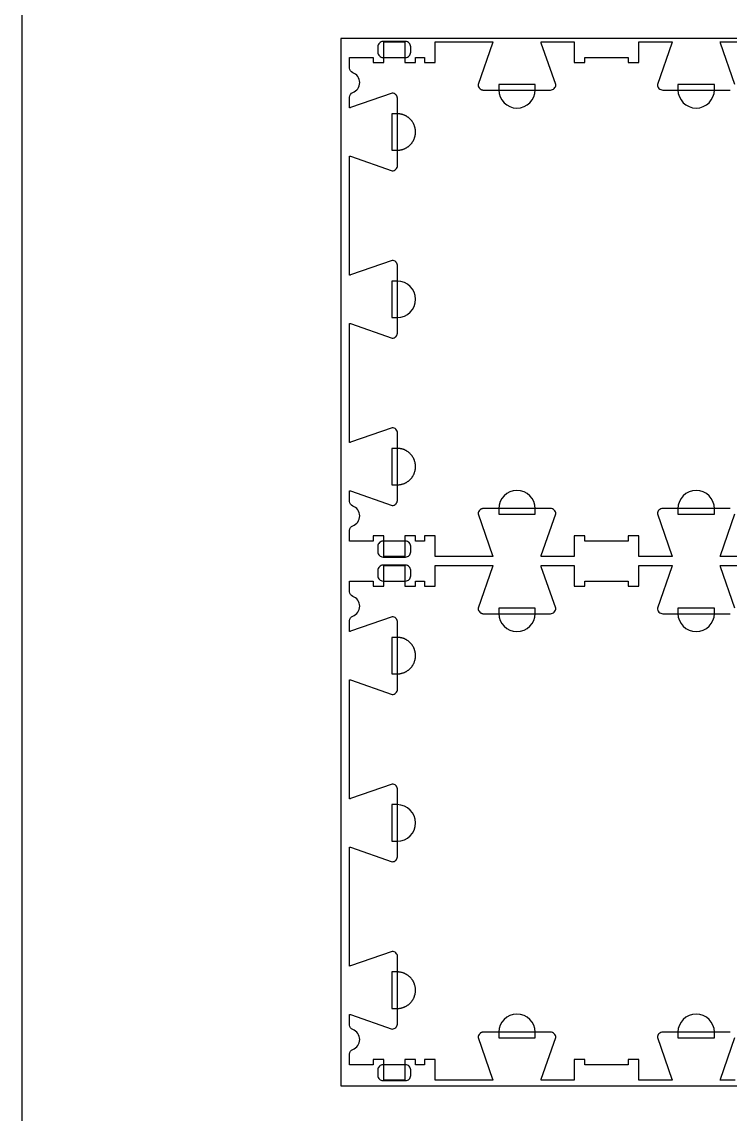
# Model space of a CAD drawing. Extents: x -34195 to -31012, y -10461 to -4867.
# Drawn here: x -34195 to -33370, y -6824 to -5552 of the extents above; entities that cross this region are included whole.
import ezdxf

# ---------------------------------------------------------------- set-up
doc = ezdxf.new("R2010")
doc.units = 0
for name, color, linetype in [('0_SHEET_SPRUCEPLY_2440X122', 1, 'CONTINUOUS'), ('4_ANYTOOL_CUTTHROUGH_OUTSI', 5, 'CONTINUOUS'), ('5_ANYTOOL_HALF_MILL_9MM_IN', 3, 'CONTINUOUS'), ('DONOTCUT', 18, 'CONTINUOUS')]:
    doc.layers.add(name, color=color, linetype=linetype)

msp = doc.modelspace()

# ---------------------------------------------------------------- linework, layer by layer
at = {"layer": '0_SHEET_SPRUCEPLY_2440X122'}
msp.add_lwpolyline([(-33823.6, -5571.2), (-33823.6, -6791.2), (-31383.6, -6791.2), (-31383.6, -5571.2)], close=True, dxfattribs=at)
at = {"layer": '4_ANYTOOL_CUTTHROUGH_OUTSI', "color": 5}
for points in [[(-33369.6, -6118.6), (-33369.8, -6118.6), (-33369.9, -6118.6), (-33370.1, -6118.6), (-33370.2, -6118.6), (-33448.2, -6118.6, 0.414214), (-33454.5, -6124.8), (-33454.5, -6124.9), (-33454.4, -6124.9), (-33437.5, -6173.2), (-33437.5, -6173.2, -0.061485), (-33437.3, -6174.6), (-33475.9, -6174.6), (-33475.9, -6150.6), (-33488.4, -6150.6), (-33488.4, -6156.6), (-33538.9, -6156.6), (-33538.9, -6150.6), (-33551.4, -6150.6), (-33551.4, -6150.8), (-33551.4, -6174.6), (-33590, -6174.6), (-33590, -6174.6, -0.061485), (-33589.8, -6173.2), (-33572.9, -6124.9), (-33572.9, -6124.9), (-33572.9, -6124.8), (-33572.9, -6124.8, 0.414214), (-33579.1, -6118.6), (-33657.1, -6118.6), (-33657.3, -6118.6), (-33657.4, -6118.6), (-33657.6, -6118.6), (-33657.7, -6118.6), (-33657.9, -6118.6), (-33658, -6118.7), (-33658.2, -6118.7), (-33658.3, -6118.7), (-33658.5, -6118.7), (-33658.6, -6118.8), (-33658.8, -6118.8), (-33658.9, -6118.9), (-33659.1, -6118.9), (-33659.2, -6119), (-33659.4, -6119), (-33659.5, -6119.1), (-33659.6, -6119.1), (-33659.8, -6119.2), (-33659.9, -6119.3), (-33660.1, -6119.3), (-33660.2, -6119.4), (-33660.3, -6119.5), (-33660.5, -6119.6), (-33660.6, -6119.7), (-33660.7, -6119.7), (-33660.8, -6119.8), (-33661, -6119.9), (-33661.1, -6120), (-33661.2, -6120.1), (-33661.3, -6120.2), (-33661.4, -6120.3), (-33661.5, -6120.4, 0.198912), (-33663.4, -6124.8), (-33663.4, -6124.9), (-33663.3, -6124.9), (-33646.5, -6173.2), (-33646.5, -6173.2, -0.061485), (-33646.2, -6174.6), (-33663.7, -6174.6), (-33713.4, -6174.6), (-33713.4, -6150.6), (-33725.9, -6150.6), (-33725.9, -6156.6), (-33736.4, -6156.6), (-33736.4, -6150.6), (-33748.9, -6150.6), (-33748.9, -6174.6), (-33773.4, -6174.6), (-33773.4, -6150.6), (-33785.9, -6150.6), (-33785.9, -6156.6), (-33813.4, -6156.6), (-33813.4, -6144.2), (-33813.4, -6144.2, -0.317837), (-33809.6, -6138.8, 0.707107), (-33809.6, -6115.7, -0.317837), (-33813.4, -6110.3), (-33813.4, -6097.9, -0.061485), (-33812, -6098.1), (-33763.7, -6115), (-33763.7, -6115), (-33763.7, -6115), (-33763.7, -6115, 0.198912), (-33759.2, -6113.2), (-33759.1, -6113.1), (-33759, -6113), (-33758.9, -6112.8), (-33758.8, -6112.7), (-33758.7, -6112.6), (-33758.6, -6112.5), (-33758.6, -6112.4), (-33758.5, -6112.2), (-33758.4, -6112.1), (-33758.3, -6112), (-33758.2, -6111.8), (-33758.2, -6111.7), (-33758.1, -6111.6), (-33758, -6111.4), (-33757.9, -6111.3), (-33757.9, -6111.1), (-33757.8, -6111), (-33757.8, -6110.9), (-33757.7, -6110.7), (-33757.7, -6110.6), (-33757.6, -6110.4), (-33757.6, -6110.3), (-33757.6, -6110.1), (-33757.5, -6110), (-33757.5, -6109.8), (-33757.5, -6109.7), (-33757.5, -6109.5), (-33757.4, -6109.4), (-33757.4, -6109.2), (-33757.4, -6109), (-33757.4, -6108.9), (-33757.4, -6108.7), (-33757.4, -6030.7, 0.414214), (-33763.7, -6024.5), (-33763.7, -6024.5), (-33763.7, -6024.5), (-33812, -6041.4), (-33812, -6041.4, -0.061485), (-33813.4, -6041.6), (-33813.4, -5903, -0.061485), (-33812, -5903.2), (-33763.7, -5920.1), (-33763.7, -5920.1), (-33763.7, -5920.1), (-33763.7, -5920.1, 0.198912), (-33759.2, -5918.3), (-33759.1, -5918.2), (-33759, -5918.1), (-33758.9, -5917.9), (-33758.8, -5917.8), (-33758.7, -5917.7), (-33758.6, -5917.6), (-33758.6, -5917.5), (-33758.5, -5917.3), (-33758.4, -5917.2), (-33758.3, -5917.1), (-33758.2, -5916.9), (-33758.2, -5916.8), (-33758.1, -5916.7), (-33758, -5916.5), (-33757.9, -5916.4), (-33757.9, -5916.2), (-33757.8, -5916.1), (-33757.8, -5916), (-33757.7, -5915.8), (-33757.7, -5915.7), (-33757.6, -5915.5), (-33757.6, -5915.4), (-33757.6, -5915.2), (-33757.5, -5915.1), (-33757.5, -5914.9), (-33757.5, -5914.8), (-33757.5, -5914.6), (-33757.4, -5914.5), (-33757.4, -5914.3), (-33757.4, -5914.1), (-33757.4, -5914), (-33757.4, -5913.8), (-33757.4, -5835.8), (-33757.4, -5835.7), (-33757.4, -5835.5), (-33757.4, -5835.4), (-33757.4, -5835.2), (-33757.5, -5835.1), (-33757.5, -5834.9), (-33757.5, -5834.8), (-33757.5, -5834.6), (-33757.6, -5834.5), (-33757.6, -5834.3), (-33757.6, -5834.2), (-33757.7, -5834), (-33757.7, -5833.9), (-33757.8, -5833.7), (-33757.8, -5833.6), (-33757.9, -5833.5), (-33757.9, -5833.3), (-33758, -5833.2), (-33758.1, -5833), (-33758.2, -5832.9), (-33758.2, -5832.8), (-33758.3, -5832.6), (-33758.4, -5832.5), (-33758.5, -5832.4), (-33758.6, -5832.2), (-33758.6, -5832.1), (-33758.7, -5832), (-33758.8, -5831.9), (-33758.9, -5831.8), (-33759, -5831.6), (-33759.1, -5831.5), (-33759.2, -5831.4, 0.198912), (-33763.7, -5829.6), (-33763.7, -5829.6), (-33763.7, -5829.6), (-33812, -5846.5), (-33812, -5846.5, -0.061485), (-33813.4, -5846.7), (-33813.4, -5708.1, -0.061485), (-33812, -5708.3), (-33763.7, -5725.2), (-33763.7, -5725.2), (-33763.7, -5725.2), (-33763.7, -5725.2, 0.414214), (-33757.4, -5718.9), (-33757.4, -5640.9), (-33757.4, -5640.8), (-33757.4, -5640.6), (-33757.4, -5640.5), (-33757.4, -5640.3), (-33757.5, -5640.2), (-33757.5, -5640), (-33757.5, -5639.9), (-33757.5, -5639.7), (-33757.6, -5639.6), (-33757.6, -5639.4), (-33757.6, -5639.3), (-33757.7, -5639.1), (-33757.7, -5639), (-33757.8, -5638.8), (-33757.8, -5638.7), (-33757.9, -5638.6), (-33757.9, -5638.4), (-33758, -5638.3), (-33758.1, -5638.1), (-33758.2, -5638), (-33758.2, -5637.9), (-33758.3, -5637.7), (-33758.4, -5637.6), (-33758.5, -5637.5), (-33758.6, -5637.3), (-33758.6, -5637.2), (-33758.7, -5637.1), (-33758.8, -5637), (-33758.9, -5636.9), (-33759, -5636.7), (-33759.1, -5636.6), (-33759.2, -5636.5, 0.198912), (-33763.7, -5634.7), (-33763.7, -5634.7), (-33763.7, -5634.7), (-33812, -5651.6), (-33812, -5651.6, -0.061485), (-33813.4, -5651.8), (-33813.4, -5639.4, -0.317837), (-33809.6, -5634, 0.707107), (-33809.6, -5610.9, -0.317837), (-33813.4, -5605.5), (-33813.4, -5593.1), (-33785.9, -5593.1), (-33785.9, -5599.1), (-33773.4, -5599.1), (-33773.4, -5575.1), (-33748.9, -5575.1), (-33748.9, -5599.1), (-33736.4, -5599.1), (-33736.4, -5593.1), (-33725.9, -5593.1), (-33725.9, -5599.1), (-33713.4, -5599.1), (-33713.4, -5575.1), (-33646.2, -5575.1), (-33646.2, -5575.1, -0.061485), (-33646.5, -5576.5), (-33663.3, -5624.8), (-33663.4, -5624.8), (-33663.4, -5624.8), (-33663.4, -5624.8, 0.198912), (-33661.5, -5629.3), (-33661.4, -5629.4), (-33661.3, -5629.5), (-33661.2, -5629.6), (-33661.1, -5629.7), (-33661, -5629.8), (-33660.8, -5629.9), (-33660.7, -5630), (-33660.6, -5630), (-33660.5, -5630.1), (-33660.3, -5630.2), (-33660.2, -5630.3), (-33660.1, -5630.4), (-33659.9, -5630.4), (-33659.8, -5630.5), (-33659.6, -5630.6), (-33659.5, -5630.6), (-33659.4, -5630.7), (-33659.2, -5630.7), (-33659.1, -5630.8), (-33658.9, -5630.8), (-33658.8, -5630.9), (-33658.6, -5630.9), (-33658.5, -5630.9), (-33658.3, -5631), (-33658.2, -5631), (-33658, -5631), (-33657.9, -5631.1), (-33657.7, -5631.1), (-33657.6, -5631.1), (-33657.4, -5631.1), (-33657.3, -5631.1), (-33657.1, -5631.1), (-33579.1, -5631.1, 0.414214), (-33572.9, -5624.8), (-33572.9, -5624.8), (-33572.9, -5624.8), (-33589.8, -5576.5), (-33589.8, -5576.5, -0.061485), (-33590, -5575.1), (-33551.4, -5575.1), (-33551.4, -5599.1), (-33538.9, -5599.1), (-33538.9, -5593.1), (-33488.4, -5593.1), (-33488.4, -5599.1), (-33475.9, -5599.1), (-33475.9, -5575.1), (-33437.3, -5575.1), (-33437.3, -5575.1, -0.061485), (-33437.5, -5576.5), (-33454.4, -5624.8), (-33454.5, -5624.8), (-33454.5, -5624.8), (-33454.5, -5624.8, 0.414214), (-33448.2, -5631.1), (-33370.2, -5631.1), (-33370.1, -5631.1), (-33369.9, -5631.1), (-33369.8, -5631.1), (-33369.6, -5631.1)], [(-33364, -5624.8), (-33380.9, -5576.5), (-33380.9, -5576.5, -0.061485), (-33381.1, -5575.1), (-33313.9, -5575.1)], [(-33313.9, -6174.6), (-33381.1, -6174.6), (-33381.1, -6174.6, -0.061485), (-33380.9, -6173.2), (-33364, -6124.9)], [(-33369.6, -6728.6), (-33369.8, -6728.6), (-33369.9, -6728.6), (-33370.1, -6728.6), (-33370.2, -6728.6), (-33448.2, -6728.6, 0.414214), (-33454.5, -6734.8), (-33454.5, -6734.9), (-33454.4, -6734.9), (-33437.5, -6783.2), (-33437.5, -6783.2, -0.061485), (-33437.3, -6784.6), (-33475.9, -6784.6), (-33475.9, -6760.6), (-33488.4, -6760.6), (-33488.4, -6766.6), (-33538.9, -6766.6), (-33538.9, -6760.6), (-33551.4, -6760.6), (-33551.4, -6784.6), (-33590, -6784.6), (-33590, -6784.6, -0.061485), (-33589.8, -6783.2), (-33572.9, -6734.9), (-33572.9, -6734.9), (-33572.9, -6734.8), (-33572.9, -6734.8, 0.414214), (-33579.1, -6728.6), (-33657.1, -6728.6), (-33657.3, -6728.6), (-33657.4, -6728.6), (-33657.6, -6728.6), (-33657.7, -6728.6), (-33657.9, -6728.6), (-33658, -6728.7), (-33658.2, -6728.7), (-33658.3, -6728.7), (-33658.5, -6728.7), (-33658.6, -6728.8), (-33658.8, -6728.8), (-33658.9, -6728.9), (-33659.1, -6728.9), (-33659.2, -6729), (-33659.4, -6729), (-33659.5, -6729.1), (-33659.6, -6729.1), (-33659.8, -6729.2), (-33659.9, -6729.3), (-33660.1, -6729.3), (-33660.2, -6729.4), (-33660.3, -6729.5), (-33660.5, -6729.6), (-33660.6, -6729.7), (-33660.7, -6729.7), (-33660.8, -6729.8), (-33661, -6729.9), (-33661.1, -6730), (-33661.2, -6730.1), (-33661.3, -6730.2), (-33661.4, -6730.3), (-33661.5, -6730.4, 0.198912), (-33663.4, -6734.8), (-33663.4, -6734.9), (-33663.3, -6734.9), (-33646.5, -6783.2), (-33646.5, -6783.2, -0.061485), (-33646.2, -6784.6), (-33663.7, -6784.6), (-33713.4, -6784.6), (-33713.4, -6760.6), (-33725.9, -6760.6), (-33725.9, -6766.6), (-33736.4, -6766.6), (-33736.4, -6760.6), (-33748.9, -6760.6), (-33748.9, -6784.6), (-33773.4, -6784.6), (-33773.4, -6760.6), (-33785.9, -6760.6), (-33785.9, -6766.6), (-33813.4, -6766.6), (-33813.4, -6754.2), (-33813.4, -6754.2, -0.317837), (-33809.6, -6748.8, 0.707107), (-33809.6, -6725.7, -0.317837), (-33813.4, -6720.3), (-33813.4, -6707.9, -0.061485), (-33812, -6708.1), (-33763.7, -6725), (-33763.7, -6725), (-33763.7, -6725), (-33763.7, -6725, 0.198912), (-33759.2, -6723.2), (-33759.1, -6723.1), (-33759, -6723), (-33758.9, -6722.8), (-33758.8, -6722.7), (-33758.7, -6722.6), (-33758.6, -6722.5), (-33758.6, -6722.4), (-33758.5, -6722.2), (-33758.4, -6722.1), (-33758.3, -6722), (-33758.2, -6721.8), (-33758.2, -6721.7), (-33758.1, -6721.6), (-33758, -6721.4), (-33757.9, -6721.3), (-33757.9, -6721.1), (-33757.8, -6721), (-33757.8, -6720.9), (-33757.7, -6720.7), (-33757.7, -6720.6), (-33757.6, -6720.4), (-33757.6, -6720.3), (-33757.6, -6720.1), (-33757.5, -6720), (-33757.5, -6719.8), (-33757.5, -6719.7), (-33757.5, -6719.5), (-33757.4, -6719.4), (-33757.4, -6719.2), (-33757.4, -6719), (-33757.4, -6718.9), (-33757.4, -6718.7), (-33757.4, -6640.7, 0.414214), (-33763.7, -6634.5), (-33763.7, -6634.5), (-33763.7, -6634.5), (-33812, -6651.4), (-33812, -6651.4, -0.061485), (-33813.4, -6651.6), (-33813.4, -6513, -0.061485), (-33812, -6513.2), (-33763.7, -6530.1), (-33763.7, -6530.1), (-33763.7, -6530.1), (-33763.7, -6530.1, 0.198912), (-33759.2, -6528.3), (-33759.1, -6528.2), (-33759, -6528.1), (-33758.9, -6527.9), (-33758.8, -6527.8), (-33758.7, -6527.7), (-33758.6, -6527.6), (-33758.6, -6527.5), (-33758.5, -6527.3), (-33758.4, -6527.2), (-33758.3, -6527.1), (-33758.2, -6526.9), (-33758.2, -6526.8), (-33758.1, -6526.7), (-33758, -6526.5), (-33757.9, -6526.4), (-33757.9, -6526.2), (-33757.8, -6526.1), (-33757.8, -6526), (-33757.7, -6525.8), (-33757.7, -6525.7), (-33757.6, -6525.5), (-33757.6, -6525.4), (-33757.6, -6525.2), (-33757.5, -6525.1), (-33757.5, -6524.9), (-33757.5, -6524.8), (-33757.5, -6524.6), (-33757.4, -6524.5), (-33757.4, -6524.3), (-33757.4, -6524.1), (-33757.4, -6524), (-33757.4, -6523.8), (-33757.4, -6445.8), (-33757.4, -6445.7), (-33757.4, -6445.5), (-33757.4, -6445.4), (-33757.4, -6445.2), (-33757.5, -6445.1), (-33757.5, -6444.9), (-33757.5, -6444.8), (-33757.5, -6444.6), (-33757.6, -6444.5), (-33757.6, -6444.3), (-33757.6, -6444.2), (-33757.7, -6444), (-33757.7, -6443.9), (-33757.8, -6443.7), (-33757.8, -6443.6), (-33757.9, -6443.5), (-33757.9, -6443.3), (-33758, -6443.2), (-33758.1, -6443), (-33758.2, -6442.9), (-33758.2, -6442.8), (-33758.3, -6442.6), (-33758.4, -6442.5), (-33758.5, -6442.4), (-33758.6, -6442.2), (-33758.6, -6442.1), (-33758.7, -6442), (-33758.8, -6441.9), (-33758.9, -6441.8), (-33759, -6441.6), (-33759.1, -6441.5), (-33759.2, -6441.4, 0.198912), (-33763.7, -6439.6), (-33763.7, -6439.6), (-33763.7, -6439.6), (-33812, -6456.5), (-33812, -6456.5, -0.061485), (-33813.4, -6456.7), (-33813.4, -6318.1, -0.061485), (-33812, -6318.3), (-33763.7, -6335.2), (-33763.7, -6335.2), (-33763.7, -6335.2), (-33763.7, -6335.2, 0.414214), (-33757.4, -6328.9), (-33757.4, -6250.9), (-33757.4, -6250.8), (-33757.4, -6250.6), (-33757.4, -6250.5), (-33757.4, -6250.3), (-33757.5, -6250.2), (-33757.5, -6250), (-33757.5, -6249.9), (-33757.5, -6249.7), (-33757.6, -6249.6), (-33757.6, -6249.4), (-33757.6, -6249.3), (-33757.7, -6249.1), (-33757.7, -6249), (-33757.8, -6248.8), (-33757.8, -6248.7), (-33757.9, -6248.6), (-33757.9, -6248.4), (-33758, -6248.3), (-33758.1, -6248.1), (-33758.2, -6248), (-33758.2, -6247.9), (-33758.3, -6247.7), (-33758.4, -6247.6), (-33758.5, -6247.5), (-33758.6, -6247.3), (-33758.6, -6247.2), (-33758.7, -6247.1), (-33758.8, -6247), (-33758.9, -6246.9), (-33759, -6246.7), (-33759.1, -6246.6), (-33759.2, -6246.5, 0.198912), (-33763.7, -6244.7), (-33763.7, -6244.7), (-33763.7, -6244.7), (-33812, -6261.6), (-33812, -6261.6, -0.061485), (-33813.4, -6261.8), (-33813.4, -6249.4, -0.317837), (-33809.6, -6244, 0.707107), (-33809.6, -6220.9, -0.317837), (-33813.4, -6215.5), (-33813.4, -6203.1), (-33785.9, -6203.1), (-33785.9, -6209.1), (-33773.4, -6209.1), (-33773.4, -6185.1), (-33748.9, -6185.1), (-33748.9, -6209.1), (-33736.4, -6209.1), (-33736.4, -6203.1), (-33725.9, -6203.1), (-33725.9, -6209.1), (-33713.4, -6209.1), (-33713.4, -6185.1), (-33646.2, -6185.1), (-33646.2, -6185.1, -0.061485), (-33646.5, -6186.5), (-33663.3, -6234.8), (-33663.4, -6234.8), (-33663.4, -6234.8), (-33663.4, -6234.8, 0.198912), (-33661.5, -6239.3), (-33661.4, -6239.4), (-33661.3, -6239.5), (-33661.2, -6239.6), (-33661.1, -6239.7), (-33661, -6239.8), (-33660.8, -6239.9), (-33660.7, -6240), (-33660.6, -6240), (-33660.5, -6240.1), (-33660.3, -6240.2), (-33660.2, -6240.3), (-33660.1, -6240.4), (-33659.9, -6240.4), (-33659.8, -6240.5), (-33659.6, -6240.6), (-33659.5, -6240.6), (-33659.4, -6240.7), (-33659.2, -6240.7), (-33659.1, -6240.8), (-33658.9, -6240.8), (-33658.8, -6240.9), (-33658.6, -6240.9), (-33658.5, -6240.9), (-33658.3, -6241), (-33658.2, -6241), (-33658, -6241), (-33657.9, -6241.1), (-33657.7, -6241.1), (-33657.6, -6241.1), (-33657.4, -6241.1), (-33657.3, -6241.1), (-33657.1, -6241.1), (-33579.1, -6241.1, 0.414214), (-33572.9, -6234.8), (-33572.9, -6234.8), (-33572.9, -6234.8), (-33589.8, -6186.5), (-33589.8, -6186.5, -0.061485), (-33590, -6185.1), (-33551.4, -6185.1), (-33551.4, -6209.1), (-33538.9, -6209.1), (-33538.9, -6203.1), (-33488.4, -6203.1), (-33488.4, -6209.1), (-33475.9, -6209.1), (-33475.9, -6185.1), (-33437.3, -6185.1), (-33437.3, -6185.1, -0.061485), (-33437.5, -6186.5), (-33454.4, -6234.8), (-33454.5, -6234.8), (-33454.5, -6234.8), (-33454.5, -6234.8, 0.414214), (-33448.2, -6241.1), (-33370.2, -6241.1), (-33370.1, -6241.1), (-33369.9, -6241.1), (-33369.8, -6241.1), (-33369.6, -6241.1)], [(-33364, -6234.8), (-33380.9, -6186.5), (-33380.9, -6186.5, -0.061485), (-33381.1, -6185.1), (-33313.9, -6185.1)], [(-33363.7, -6784.6), (-33381.1, -6784.6), (-33381.1, -6784.6, -0.061485), (-33380.9, -6783.2), (-33364, -6734.9)]]:
    msp.add_lwpolyline(points, format="xyb", dxfattribs=at)
at = {"layer": '5_ANYTOOL_HALF_MILL_9MM_IN', "color": 3}
for points in [[(-33774.3, -5574.6, 0.414214), (-33780.3, -5580.6), (-33780.3, -5587.1, 0.414214), (-33774.3, -5593.1), (-33748, -5593.1, 0.414214), (-33742, -5587.1), (-33742, -5580.6, 0.414214), (-33748, -5574.6)], [(-33639.4, -5630.8, 1), (-33596.9, -5630.8), (-33596.9, -5630.6), (-33596.9, -5624.6), (-33639.4, -5624.6), (-33639.4, -5630.6), (-33639.4, -5630.8)], [(-33430.5, -5630.8, 1), (-33388, -5630.8), (-33388, -5630.6), (-33388, -5624.6), (-33430.5, -5624.6), (-33430.5, -5630.6), (-33430.5, -5630.8)], [(-33757.7, -5896.1, 1), (-33757.7, -5853.6), (-33757.9, -5853.6), (-33763.9, -5853.6), (-33763.9, -5896.1), (-33757.9, -5896.1), (-33757.7, -5896.1)], [(-33596.9, -6118.8, 1), (-33639.4, -6118.8), (-33639.4, -6119.1), (-33639.4, -6125.1), (-33596.9, -6125.1), (-33596.9, -6119.1), (-33596.9, -6118.8)], [(-33388, -6118.8, 1), (-33430.5, -6118.8), (-33430.5, -6119.1), (-33430.5, -6125.1), (-33388, -6125.1), (-33388, -6119.1), (-33388, -6118.8)], [(-33774.3, -6156.6, 0.414214), (-33780.3, -6162.6), (-33780.3, -6169.1, 0.414214), (-33774.3, -6175.1), (-33748, -6175.1, 0.414214), (-33742, -6169.1), (-33742, -6162.6, 0.414214), (-33748, -6156.6)], [(-33774.3, -6184.6, 0.414214), (-33780.3, -6190.6), (-33780.3, -6197.1, 0.414214), (-33774.3, -6203.1), (-33748, -6203.1, 0.414214), (-33742, -6197.1), (-33742, -6190.6, 0.414214), (-33748, -6184.6)], [(-33639.4, -6240.8, 1), (-33596.9, -6240.8), (-33596.9, -6240.6), (-33596.9, -6234.6), (-33639.4, -6234.6), (-33639.4, -6240.6), (-33639.4, -6240.8)], [(-33430.5, -6240.8, 1), (-33388, -6240.8), (-33388, -6240.6), (-33388, -6234.6), (-33430.5, -6234.6), (-33430.5, -6240.6), (-33430.5, -6240.8)], [(-33757.7, -6506.1, 1), (-33757.7, -6463.6), (-33757.9, -6463.6), (-33763.9, -6463.6), (-33763.9, -6506.1), (-33757.9, -6506.1), (-33757.7, -6506.1)], [(-33596.9, -6728.8, 1), (-33639.4, -6728.8), (-33639.4, -6729.1), (-33639.4, -6735.1), (-33596.9, -6735.1), (-33596.9, -6729.1), (-33596.9, -6728.8)], [(-33388, -6728.8, 1), (-33430.5, -6728.8), (-33430.5, -6729.1), (-33430.5, -6735.1), (-33388, -6735.1), (-33388, -6729.1), (-33388, -6728.8)], [(-33774.3, -6766.6, 0.414214), (-33780.3, -6772.6), (-33780.3, -6779.1, 0.414214), (-33774.3, -6785.1), (-33748, -6785.1, 0.414214), (-33742, -6779.1), (-33742, -6772.6, 0.414214), (-33748, -6766.6)]]:
    msp.add_lwpolyline(points, format="xyb", close=True, dxfattribs=at)
for points in [[(-33757.7, -5701.2), (-33757.2, -5701.2), (-33756.7, -5701.2), (-33756.2, -5701.2), (-33755.8, -5701.1), (-33755.3, -5701.1), (-33754.8, -5701), (-33754.3, -5700.9), (-33753.8, -5700.8), (-33753.3, -5700.7), (-33752.8, -5700.6), (-33752.3, -5700.5), (-33751.8, -5700.4), (-33751.3, -5700.2), (-33750.8, -5700.1), (-33750.3, -5699.9), (-33749.8, -5699.7), (-33749.3, -5699.5), (-33748.9, -5699.3), (-33748.4, -5699.1), (-33747.9, -5698.8), (-33747.4, -5698.6), (-33747, -5698.3), (-33746.5, -5698), (-33746, -5697.7), (-33745.6, -5697.4), (-33745.1, -5697.1), (-33744.7, -5696.8), (-33744.3, -5696.4), (-33743.8, -5696.1), (-33743.4, -5695.7), (-33743, -5695.4), (-33742.6, -5695), (-33742.3, -5694.6), (-33741.9, -5694.2), (-33741.5, -5693.8), (-33741.2, -5693.3), (-33740.8, -5692.9), (-33740.5, -5692.5), (-33740.2, -5692), (-33739.9, -5691.6), (-33739.6, -5691.1), (-33739.3, -5690.7), (-33739, -5690.2), (-33738.8, -5689.7), (-33738.5, -5689.2), (-33738.3, -5688.7), (-33738.1, -5688.3), (-33737.9, -5687.8), (-33737.7, -5687.3), (-33737.5, -5686.8), (-33737.4, -5686.3), (-33737.2, -5685.8), (-33737.1, -5685.3), (-33737, -5684.8), (-33736.9, -5684.3), (-33736.8, -5683.8), (-33736.7, -5683.3), (-33736.6, -5682.8), (-33736.5, -5682.3), (-33736.5, -5681.9), (-33736.5, -5681.4), (-33736.4, -5680.9), (-33736.4, -5680.4), (-33736.4, -5679.9), (-33736.4, -5679.5), (-33736.4, -5679), (-33736.5, -5678.5), (-33736.5, -5678), (-33736.5, -5677.6), (-33736.6, -5677.1), (-33736.7, -5676.6), (-33736.8, -5676.1), (-33736.9, -5675.6), (-33737, -5675.1), (-33737.1, -5674.6), (-33737.2, -5674.1), (-33737.4, -5673.6), (-33737.5, -5673.1), (-33737.7, -5672.6), (-33737.9, -5672.1), (-33738.1, -5671.6), (-33738.3, -5671.2), (-33738.5, -5670.7), (-33738.8, -5670.2), (-33739, -5669.7), (-33739.3, -5669.2), (-33739.6, -5668.8), (-33739.9, -5668.3), (-33740.2, -5667.9), (-33740.5, -5667.4), (-33740.8, -5667), (-33741.2, -5666.6), (-33741.5, -5666.1), (-33741.9, -5665.7), (-33742.3, -5665.3), (-33742.6, -5664.9), (-33743, -5664.5), (-33743.4, -5664.2), (-33743.8, -5663.8), (-33744.3, -5663.5), (-33744.7, -5663.1), (-33745.1, -5662.8), (-33745.6, -5662.5), (-33746, -5662.2), (-33746.5, -5661.9), (-33747, -5661.6), (-33747.4, -5661.3), (-33747.9, -5661.1), (-33748.4, -5660.8), (-33748.9, -5660.6), (-33749.3, -5660.4), (-33749.8, -5660.2), (-33750.3, -5660), (-33750.8, -5659.8), (-33751.3, -5659.7), (-33751.8, -5659.5), (-33752.3, -5659.4), (-33752.8, -5659.3), (-33753.3, -5659.2), (-33753.8, -5659.1), (-33754.3, -5659), (-33754.8, -5658.9), (-33755.3, -5658.8), (-33755.8, -5658.8), (-33756.2, -5658.7), (-33756.7, -5658.7), (-33757.2, -5658.7), (-33757.7, -5658.7), (-33757.9, -5658.7), (-33763.9, -5658.7), (-33763.9, -5701.2), (-33757.9, -5701.2), (-33757.7, -5701.2)], [(-33757.7, -6091), (-33757.2, -6091), (-33756.7, -6091), (-33756.2, -6091), (-33755.8, -6090.9), (-33755.3, -6090.9), (-33754.8, -6090.8), (-33754.3, -6090.7), (-33753.8, -6090.6), (-33753.3, -6090.5), (-33752.8, -6090.4), (-33752.3, -6090.3), (-33751.8, -6090.2), (-33751.3, -6090), (-33750.8, -6089.9), (-33750.3, -6089.7), (-33749.8, -6089.5), (-33749.3, -6089.3), (-33748.9, -6089.1), (-33748.4, -6088.9), (-33747.9, -6088.6), (-33747.4, -6088.4), (-33747, -6088.1), (-33746.5, -6087.8), (-33746, -6087.5), (-33745.6, -6087.2), (-33745.1, -6086.9), (-33744.7, -6086.6), (-33744.3, -6086.2), (-33743.8, -6085.9), (-33743.4, -6085.5), (-33743, -6085.2), (-33742.6, -6084.8), (-33742.3, -6084.4), (-33741.9, -6084), (-33741.5, -6083.6), (-33741.2, -6083.1), (-33740.8, -6082.7), (-33740.5, -6082.3), (-33740.2, -6081.8), (-33739.9, -6081.4), (-33739.6, -6080.9), (-33739.3, -6080.5), (-33739, -6080), (-33738.8, -6079.5), (-33738.5, -6079), (-33738.3, -6078.5), (-33738.1, -6078.1), (-33737.9, -6077.6), (-33737.7, -6077.1), (-33737.5, -6076.6), (-33737.4, -6076.1), (-33737.2, -6075.6), (-33737.1, -6075.1), (-33737, -6074.6), (-33736.9, -6074.1), (-33736.8, -6073.6), (-33736.7, -6073.1), (-33736.6, -6072.6), (-33736.5, -6072.1), (-33736.5, -6071.7), (-33736.5, -6071.2), (-33736.4, -6070.7), (-33736.4, -6070.2), (-33736.4, -6069.7), (-33736.4, -6069.3), (-33736.4, -6068.8), (-33736.5, -6068.3), (-33736.5, -6067.8), (-33736.5, -6067.4), (-33736.6, -6066.9), (-33736.7, -6066.4), (-33736.8, -6065.9), (-33736.9, -6065.4), (-33737, -6064.9), (-33737.1, -6064.4), (-33737.2, -6063.9), (-33737.4, -6063.4), (-33737.5, -6062.9), (-33737.7, -6062.4), (-33737.9, -6061.9), (-33738.1, -6061.4), (-33738.3, -6061), (-33738.5, -6060.5), (-33738.8, -6060), (-33739, -6059.5), (-33739.3, -6059), (-33739.6, -6058.6), (-33739.9, -6058.1), (-33740.2, -6057.7), (-33740.5, -6057.2), (-33740.8, -6056.8), (-33741.2, -6056.4), (-33741.5, -6055.9), (-33741.9, -6055.5), (-33742.3, -6055.1), (-33742.6, -6054.7), (-33743, -6054.3), (-33743.4, -6054), (-33743.8, -6053.6), (-33744.3, -6053.3), (-33744.7, -6052.9), (-33745.1, -6052.6), (-33745.6, -6052.3), (-33746, -6052), (-33746.5, -6051.7), (-33747, -6051.4), (-33747.4, -6051.1), (-33747.9, -6050.9), (-33748.4, -6050.6), (-33748.9, -6050.4), (-33749.3, -6050.2), (-33749.8, -6050), (-33750.3, -6049.8), (-33750.8, -6049.6), (-33751.3, -6049.5), (-33751.8, -6049.3), (-33752.3, -6049.2), (-33752.8, -6049.1), (-33753.3, -6049), (-33753.8, -6048.9), (-33754.3, -6048.8), (-33754.8, -6048.7), (-33755.3, -6048.6), (-33755.8, -6048.6), (-33756.2, -6048.5), (-33756.7, -6048.5), (-33757.2, -6048.5), (-33757.7, -6048.5), (-33757.9, -6048.5), (-33763.9, -6048.5), (-33763.9, -6091), (-33757.9, -6091), (-33757.7, -6091)], [(-33757.7, -6311.2), (-33757.2, -6311.2), (-33756.7, -6311.2), (-33756.2, -6311.2), (-33755.8, -6311.1), (-33755.3, -6311.1), (-33754.8, -6311), (-33754.3, -6310.9), (-33753.8, -6310.8), (-33753.3, -6310.7), (-33752.8, -6310.6), (-33752.3, -6310.5), (-33751.8, -6310.4), (-33751.3, -6310.2), (-33750.8, -6310.1), (-33750.3, -6309.9), (-33749.8, -6309.7), (-33749.3, -6309.5), (-33748.9, -6309.3), (-33748.4, -6309.1), (-33747.9, -6308.8), (-33747.4, -6308.6), (-33747, -6308.3), (-33746.5, -6308), (-33746, -6307.7), (-33745.6, -6307.4), (-33745.1, -6307.1), (-33744.7, -6306.8), (-33744.3, -6306.4), (-33743.8, -6306.1), (-33743.4, -6305.7), (-33743, -6305.4), (-33742.6, -6305), (-33742.3, -6304.6), (-33741.9, -6304.2), (-33741.5, -6303.8), (-33741.2, -6303.3), (-33740.8, -6302.9), (-33740.5, -6302.5), (-33740.2, -6302), (-33739.9, -6301.6), (-33739.6, -6301.1), (-33739.3, -6300.7), (-33739, -6300.2), (-33738.8, -6299.7), (-33738.5, -6299.2), (-33738.3, -6298.7), (-33738.1, -6298.3), (-33737.9, -6297.8), (-33737.7, -6297.3), (-33737.5, -6296.8), (-33737.4, -6296.3), (-33737.2, -6295.8), (-33737.1, -6295.3), (-33737, -6294.8), (-33736.9, -6294.3), (-33736.8, -6293.8), (-33736.7, -6293.3), (-33736.6, -6292.8), (-33736.5, -6292.3), (-33736.5, -6291.9), (-33736.5, -6291.4), (-33736.4, -6290.9), (-33736.4, -6290.4), (-33736.4, -6289.9), (-33736.4, -6289.5), (-33736.4, -6289), (-33736.5, -6288.5), (-33736.5, -6288), (-33736.5, -6287.6), (-33736.6, -6287.1), (-33736.7, -6286.6), (-33736.8, -6286.1), (-33736.9, -6285.6), (-33737, -6285.1), (-33737.1, -6284.6), (-33737.2, -6284.1), (-33737.4, -6283.6), (-33737.5, -6283.1), (-33737.7, -6282.6), (-33737.9, -6282.1), (-33738.1, -6281.6), (-33738.3, -6281.2), (-33738.5, -6280.7), (-33738.8, -6280.2), (-33739, -6279.7), (-33739.3, -6279.2), (-33739.6, -6278.8), (-33739.9, -6278.3), (-33740.2, -6277.9), (-33740.5, -6277.4), (-33740.8, -6277), (-33741.2, -6276.6), (-33741.5, -6276.1), (-33741.9, -6275.7), (-33742.3, -6275.3), (-33742.6, -6274.9), (-33743, -6274.5), (-33743.4, -6274.2), (-33743.8, -6273.8), (-33744.3, -6273.5), (-33744.7, -6273.1), (-33745.1, -6272.8), (-33745.6, -6272.5), (-33746, -6272.2), (-33746.5, -6271.9), (-33747, -6271.6), (-33747.4, -6271.3), (-33747.9, -6271.1), (-33748.4, -6270.8), (-33748.9, -6270.6), (-33749.3, -6270.4), (-33749.8, -6270.2), (-33750.3, -6270), (-33750.8, -6269.8), (-33751.3, -6269.7), (-33751.8, -6269.5), (-33752.3, -6269.4), (-33752.8, -6269.3), (-33753.3, -6269.2), (-33753.8, -6269.1), (-33754.3, -6269), (-33754.8, -6268.9), (-33755.3, -6268.8), (-33755.8, -6268.8), (-33756.2, -6268.7), (-33756.7, -6268.7), (-33757.2, -6268.7), (-33757.7, -6268.7), (-33757.9, -6268.7), (-33763.9, -6268.7), (-33763.9, -6311.2), (-33757.9, -6311.2), (-33757.7, -6311.2)], [(-33757.7, -6701), (-33757.2, -6701), (-33756.7, -6701), (-33756.2, -6701), (-33755.8, -6700.9), (-33755.3, -6700.9), (-33754.8, -6700.8), (-33754.3, -6700.7), (-33753.8, -6700.6), (-33753.3, -6700.5), (-33752.8, -6700.4), (-33752.3, -6700.3), (-33751.8, -6700.2), (-33751.3, -6700), (-33750.8, -6699.9), (-33750.3, -6699.7), (-33749.8, -6699.5), (-33749.3, -6699.3), (-33748.9, -6699.1), (-33748.4, -6698.9), (-33747.9, -6698.6), (-33747.4, -6698.4), (-33747, -6698.1), (-33746.5, -6697.8), (-33746, -6697.5), (-33745.6, -6697.2), (-33745.1, -6696.9), (-33744.7, -6696.6), (-33744.3, -6696.2), (-33743.8, -6695.9), (-33743.4, -6695.5), (-33743, -6695.2), (-33742.6, -6694.8), (-33742.3, -6694.4), (-33741.9, -6694), (-33741.5, -6693.6), (-33741.2, -6693.1), (-33740.8, -6692.7), (-33740.5, -6692.3), (-33740.2, -6691.8), (-33739.9, -6691.4), (-33739.6, -6690.9), (-33739.3, -6690.5), (-33739, -6690), (-33738.8, -6689.5), (-33738.5, -6689), (-33738.3, -6688.5), (-33738.1, -6688.1), (-33737.9, -6687.6), (-33737.7, -6687.1), (-33737.5, -6686.6), (-33737.4, -6686.1), (-33737.2, -6685.6), (-33737.1, -6685.1), (-33737, -6684.6), (-33736.9, -6684.1), (-33736.8, -6683.6), (-33736.7, -6683.1), (-33736.6, -6682.6), (-33736.5, -6682.1), (-33736.5, -6681.7), (-33736.5, -6681.2), (-33736.4, -6680.7), (-33736.4, -6680.2), (-33736.4, -6679.7), (-33736.4, -6679.3), (-33736.4, -6678.8), (-33736.5, -6678.3), (-33736.5, -6677.8), (-33736.5, -6677.4), (-33736.6, -6676.9), (-33736.7, -6676.4), (-33736.8, -6675.9), (-33736.9, -6675.4), (-33737, -6674.9), (-33737.1, -6674.4), (-33737.2, -6673.9), (-33737.4, -6673.4), (-33737.5, -6672.9), (-33737.7, -6672.4), (-33737.9, -6671.9), (-33738.1, -6671.4), (-33738.3, -6671), (-33738.5, -6670.5), (-33738.8, -6670), (-33739, -6669.5), (-33739.3, -6669), (-33739.6, -6668.6), (-33739.9, -6668.1), (-33740.2, -6667.7), (-33740.5, -6667.2), (-33740.8, -6666.8), (-33741.2, -6666.4), (-33741.5, -6665.9), (-33741.9, -6665.5), (-33742.3, -6665.1), (-33742.6, -6664.7), (-33743, -6664.3), (-33743.4, -6664), (-33743.8, -6663.6), (-33744.3, -6663.3), (-33744.7, -6662.9), (-33745.1, -6662.6), (-33745.6, -6662.3), (-33746, -6662), (-33746.5, -6661.7), (-33747, -6661.4), (-33747.4, -6661.1), (-33747.9, -6660.9), (-33748.4, -6660.6), (-33748.9, -6660.4), (-33749.3, -6660.2), (-33749.8, -6660), (-33750.3, -6659.8), (-33750.8, -6659.6), (-33751.3, -6659.5), (-33751.8, -6659.3), (-33752.3, -6659.2), (-33752.8, -6659.1), (-33753.3, -6659), (-33753.8, -6658.9), (-33754.3, -6658.8), (-33754.8, -6658.7), (-33755.3, -6658.6), (-33755.8, -6658.6), (-33756.2, -6658.5), (-33756.7, -6658.5), (-33757.2, -6658.5), (-33757.7, -6658.5), (-33757.9, -6658.5), (-33763.9, -6658.5), (-33763.9, -6701), (-33757.9, -6701), (-33757.7, -6701)]]:
    msp.add_lwpolyline(points, close=True, dxfattribs=at)
at = {"layer": 'DONOTCUT'}
msp.add_lwpolyline([(-34195.3, -10460.6), (-31011.9, -10460.6), (-31011.9, -4867.2), (-34195.3, -4867.2)], close=True, dxfattribs=at)

doc.saveas('drawing.dxf')
